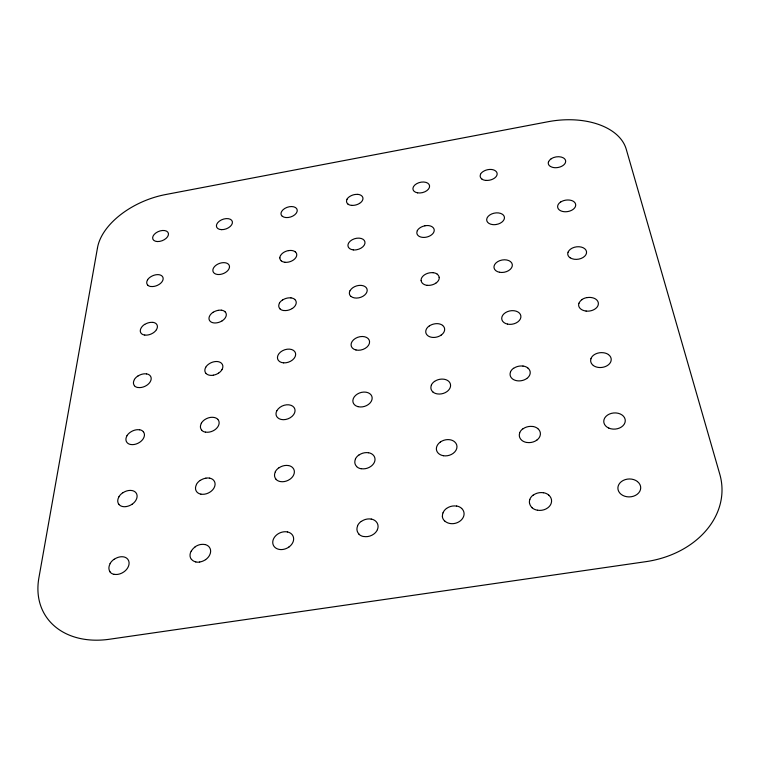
<?xml version="1.0" encoding="UTF-8"?>
<svg xmlns="http://www.w3.org/2000/svg" width="760" height="760" viewBox="0 0 760 760"><rect width="100%" height="100%" fill="white"/><g stroke="black" fill="none" stroke-linecap="round" stroke-linejoin="round"><path stroke-width="1.14" d="M151.059 286.491A8.626 5.339 -22.7 0 0 158.935 284.534A8.693 5.377 -22.7 0 0 162.203 281.476A8.626 5.339 -22.7 0 0 162.108 276.137A8.693 5.377 -22.7 0 0 158.755 274.683A8.626 5.339 -22.7 0 0 150.964 276.659A8.693 5.377 -22.7 0 0 147.592 279.709M147.725 285.048A8.626 5.339 -22.7 0 1 147.696 279.709M150.964 286.539A8.693 5.377 -22.7 0 1 147.62 285.085M144.79 335.046A8.987 5.757 -23.9 0 0 152.969 333.041A9.044 5.795 -23.9 0 0 156.408 329.726M144.751 324.416A8.987 5.757 -23.9 0 1 152.855 322.42M144.732 335.055A9.044 5.795 -23.9 0 1 141.265 333.44A8.987 5.757 -23.9 0 1 141.332 327.674A9.044 5.795 -23.9 0 1 144.695 324.349M152.864 322.344A9.044 5.795 -23.9 0 1 156.341 323.931A8.987 5.757 -23.9 0 1 156.408 329.707M138.064 387.486A9.376 6.213 -25.4 0 0 146.575 385.424A9.443 6.251 -25.4 0 0 150.138 381.919A9.376 6.213 -25.4 0 0 150.09 375.649A9.443 6.251 -25.4 0 0 146.5 373.863M134.491 385.7A9.376 6.213 -25.4 0 1 134.52 379.44M138.082 375.953A9.376 6.213 -25.4 0 1 146.518 373.901M137.978 387.543A9.443 6.251 -25.4 0 1 134.377 385.738M134.416 379.44A9.443 6.251 -25.4 0 1 138.007 375.924M130.71 444.495A9.813 6.726 -27.2 0 0 139.574 442.358A9.889 6.773 -27.2 0 0 143.336 438.548A9.813 6.726 -27.2 0 0 143.327 431.727M127.062 435.68A9.813 6.726 -27.2 0 0 126.996 442.491A9.889 6.773 -27.2 0 0 130.644 444.505M139.583 429.818A9.813 6.726 -27.2 0 0 130.796 431.936A9.889 6.773 -27.2 0 0 126.986 435.632M139.593 429.733A9.889 6.773 -27.2 0 1 143.327 431.699M132.022 504.269A10.307 7.296 -29.5 0 1 126.416 506.511M122.93 492.756A10.307 7.296 -29.5 0 1 132.097 490.57A10.383 7.343 -29.5 0 1 135.954 492.756A10.307 7.296 -29.5 0 1 135.935 500.184A10.383 7.343 -29.5 0 1 131.993 504.317M118.788 504.269A10.383 7.343 -29.5 0 0 122.664 506.531A10.307 7.296 -29.5 0 0 126.388 506.559M118.902 496.774A10.383 7.343 -29.5 0 1 122.844 492.717M118.845 504.288A10.307 7.296 -29.5 0 1 118.949 496.84M114.038 574.265A10.858 7.923 -32.4 0 0 123.728 571.995A10.944 7.989 -32.4 0 0 127.832 567.606A10.858 7.923 -32.4 0 0 127.908 559.436A10.944 7.989 -32.4 0 0 123.87 556.918A10.858 7.923 -32.4 0 0 114.304 559.236M110.029 571.748A10.858 7.923 -32.4 0 1 110.2 563.587M113.914 574.332A10.944 7.989 -32.4 0 1 109.886 571.805M110.057 563.578A10.944 7.989 -32.4 0 1 114.199 559.189M213.18 312.293A8.997 5.871 -21.7 0 1 218.082 310.384M225.055 311.79A8.997 5.871 -21.7 0 1 225.464 317.528A9.063 5.909 -21.7 0 1 222.119 320.863M222.138 320.815A8.997 5.871 -21.7 0 1 217.198 322.753A8.997 5.871 -21.7 0 1 213.826 322.895A9.063 5.909 -21.7 0 1 210.178 321.29A8.997 5.871 -21.7 0 1 209.864 315.552A9.063 5.909 -21.7 0 1 213.189 312.217M218.101 310.337A8.997 5.871 -21.7 0 1 221.426 310.232M221.407 310.194A9.063 5.909 -21.7 0 1 225.055 311.762M213.351 375.202A9.386 6.356 -22.9 0 1 209.864 375.269A9.452 6.394 -22.9 0 1 206.074 373.483M206.102 373.502A9.386 6.356 -22.9 0 1 205.77 367.251M221.986 369.607A9.386 6.356 -22.9 0 0 221.578 363.375A9.452 6.394 -22.9 0 0 217.787 361.599A9.386 6.356 -22.9 0 0 214.358 361.712A9.386 6.356 -22.9 0 0 209.228 363.764A9.452 6.394 -22.9 0 0 205.761 367.194M218.519 373.131A9.386 6.356 -22.9 0 1 213.37 375.165M221.977 369.626A9.452 6.394 -22.9 0 1 218.5 373.179M217.806 419.368A9.804 6.887 -24.5 0 1 218.206 426.16A9.88 6.935 -24.5 0 1 214.567 429.998A9.804 6.887 -24.5 0 1 205.618 432.108M201.704 430.122A9.804 6.887 -24.5 0 1 201.391 423.32M205.523 432.164A9.88 6.935 -24.5 0 1 201.59 430.16M201.276 423.31A9.88 6.935 -24.5 0 1 204.915 419.539A9.804 6.887 -24.5 0 1 213.883 417.43A9.88 6.935 -24.5 0 1 217.806 419.339M200.906 494.133A10.279 7.495 -26.6 0 0 210.282 491.91A10.355 7.543 -26.6 0 0 214.092 487.796A10.279 7.495 -26.6 0 0 213.693 480.349A10.355 7.543 -26.6 0 0 209.589 478.125M196.526 484.471A10.279 7.495 -26.6 0 0 196.831 491.91A10.355 7.543 -26.6 0 0 200.839 494.142M200.307 480.424A10.279 7.495 -26.6 0 1 205.865 478.202M205.836 478.144A10.279 7.495 -26.6 0 1 209.589 478.154M196.431 484.405A10.355 7.543 -26.6 0 1 200.241 480.349M205.589 559.645A10.896 8.227 -29.4 0 0 209.589 555.189A10.811 8.17 -29.4 0 0 209.2 547.019A10.896 8.227 -29.4 0 0 204.915 544.511M199.7 562.048A10.896 8.227 -29.4 0 1 195.7 561.953M191.416 559.436A10.896 8.227 -29.4 0 1 191.121 551.209M195.12 546.811A10.896 8.227 -29.4 0 1 200.982 544.436M205.627 559.588A10.811 8.17 -29.4 0 1 199.737 561.972M195.804 561.878A10.811 8.17 -29.4 0 1 191.548 559.369M191.273 551.209A10.811 8.17 -29.4 0 1 195.234 546.848M201.02 544.492A10.811 8.17 -29.4 0 1 204.943 544.568M282.349 216.277A8.36 5.139 -17.9 0 0 294.785 214.776A8.36 5.139 -17.9 0 0 293.778 206.825A8.36 5.139 -17.9 0 0 281.723 211.365A8.36 5.139 -17.9 0 0 282.283 216.305M279.813 257.916A8.75 5.577 -18.5 0 1 280.535 255.541M288.401 250.619A8.75 5.577 -18.5 0 0 283.642 252.462A8.75 5.577 -18.5 0 0 280.573 255.55M295.355 251.892A8.683 5.529 -18.5 0 1 296.077 257.174A8.75 5.577 -18.5 0 1 292.97 260.3A8.683 5.529 -18.5 0 1 284.933 262.285M284.943 262.248A8.683 5.529 -18.5 0 1 281.295 260.832M288.43 250.657A8.683 5.529 -18.5 0 1 291.697 250.515A8.683 5.529 -18.5 0 1 295.336 251.93M281.276 260.87A8.683 5.529 -18.5 0 1 279.908 257.916M294.776 299.44A9.034 5.975 -19.2 0 1 295.517 305.168A9.091 6.023 -19.2 0 1 292.286 308.503M292.305 308.465A9.034 5.975 -19.2 0 1 283.955 310.507M280.155 308.93A9.034 5.975 -19.2 0 1 279.481 303.192M282.691 299.934A9.034 5.975 -19.2 0 1 290.976 297.901M283.87 310.555A9.091 6.023 -19.2 0 1 280.041 308.978M279.376 303.192A9.091 6.023 -19.2 0 1 282.606 299.915M290.956 297.873A9.091 6.023 -19.2 0 1 294.776 299.421M276.858 410.799A9.823 7.039 -21.3 0 1 291.004 405.308A9.823 7.039 -21.3 0 1 292.144 416.309A9.823 7.039 -21.3 0 1 277.571 417.591A9.823 7.039 -21.3 0 1 276.783 410.846M276.099 479.275A10.288 7.676 -23 0 1 275.367 471.846M279.024 467.799A10.288 7.676 -23 0 1 288.41 465.566M275.984 479.322A10.355 7.733 -23 0 0 280.316 481.555A10.288 7.676 -23 0 0 289.873 479.294A10.355 7.733 -23 0 0 293.55 475.171A10.288 7.676 -23 0 0 292.724 467.733A10.355 7.733 -23 0 0 288.382 465.519M275.253 471.837A10.355 7.733 -23 0 1 278.93 467.761M287.403 531.952A10.792 8.398 -25.4 0 0 283.366 531.886A10.792 8.398 -25.4 0 0 277.476 534.27A10.877 8.464 -25.4 0 0 273.657 538.65A10.792 8.398 -25.4 0 0 272.755 542.184A10.792 8.389 -25.4 0 0 274.445 546.858A10.877 8.464 -25.4 0 0 278.948 549.347A10.792 8.389 -25.4 0 0 283.024 549.433A10.811 8.407 -25.4 0 0 288.942 547M288.914 547.019A10.877 8.464 -25.4 0 0 292.771 542.554A10.811 8.407 -25.4 0 0 293.635 539.001A10.792 8.398 -25.4 0 0 291.906 534.385A10.877 8.464 -25.4 0 0 287.365 531.924M359.527 203.395A8.417 5.206 -15.8 0 1 351.719 205.343M348.033 204.089A8.417 5.206 -15.8 0 1 347.101 199.206M357.732 194.398A8.417 5.206 -15.8 0 0 349.99 196.336A8.474 5.244 -15.8 0 0 347.006 199.186M359.508 203.414A8.474 5.244 -15.8 0 0 362.406 200.507A8.417 5.206 -15.8 0 0 361.418 195.624A8.474 5.244 -15.8 0 0 357.713 194.351M351.633 205.371A8.474 5.244 -15.8 0 1 347.928 204.107M353.305 249.888A8.74 5.614 -16.1 0 1 350.312 241.053A8.74 5.614 -16.1 0 1 364.287 240.435A8.74 5.614 -16.1 0 1 356.659 249.745A8.74 5.614 -16.1 0 1 353.276 249.916M350.065 290.728A9.091 6.07 -16.5 0 1 363.118 285.731A9.091 6.07 -16.5 0 1 364.743 294.994A9.091 6.07 -16.5 0 1 351.072 296.447M350.997 296.466A9.091 6.07 -16.5 0 1 349.98 290.748M361.219 468.692A10.326 7.837 -18.7 0 0 370.823 466.421A10.402 7.894 -18.7 0 0 374.338 462.337A10.326 7.837 -18.7 0 0 374.993 459.087A10.326 7.837 -18.7 0 0 373.055 454.908A10.402 7.894 -18.7 0 0 368.486 452.713M356.668 466.488A10.326 7.837 -18.7 0 1 355.49 459.068M359.005 455.012A10.326 7.837 -18.7 0 1 368.505 452.76M361.123 468.749A10.402 7.894 -18.7 0 1 356.544 466.535M355.366 459.059A10.402 7.894 -18.7 0 1 358.901 454.983M377.397 529.663A10.821 8.588 -20.2 0 0 376.048 521.531A10.906 8.664 -20.2 0 0 371.241 519.052M363.669 536.465A10.821 8.588 -20.2 0 0 373.73 534.119A10.906 8.664 -20.2 0 0 377.397 529.701M358.901 533.986A10.821 8.588 -20.2 0 1 357.647 525.825M361.323 521.436A10.821 8.588 -20.2 0 1 371.279 519.108M363.546 536.541A10.906 8.664 -20.2 0 1 358.748 534.042M357.504 525.815A10.906 8.664 -20.2 0 1 361.199 521.398M417.325 230.726A8.816 5.681 -13.7 0 0 418.617 235.98A8.882 5.719 -13.7 0 0 422.626 237.357A8.816 5.681 -13.7 0 0 426.065 237.196A8.825 5.681 -13.7 0 0 430.873 235.305A8.882 5.719 -13.7 0 0 433.76 232.227A8.825 5.681 -13.7 0 0 432.392 226.983A8.882 5.719 -13.7 0 0 428.365 225.577A8.825 5.681 -13.7 0 0 424.973 225.796M424.954 225.825A8.816 5.681 -13.7 0 0 420.204 227.677A8.882 5.719 -13.7 0 0 417.297 230.669M421.106 280.582A9.177 6.146 -13.7 0 1 421.601 278.055A9.234 6.194 -13.7 0 1 424.622 274.778A9.177 6.146 -13.7 0 1 433.058 272.716M437.228 274.227A9.177 6.146 -13.7 0 1 439.137 277.4M433.143 272.688A9.234 6.194 -13.7 0 1 437.342 274.208M439.213 277.381A9.177 6.146 -13.7 0 1 438.748 279.917A9.234 6.194 -13.7 0 1 435.736 283.233M435.765 283.214A9.177 6.146 -13.7 0 1 427.224 285.304M421.183 280.573A9.177 6.146 -13.7 0 0 423.044 283.765A9.234 6.194 -13.7 0 0 427.139 285.332M429.4 325.916A9.557 6.678 -13.7 0 1 434.539 323.883A9.557 6.678 -13.7 0 1 438.244 323.722A9.623 6.726 -13.7 0 1 442.624 325.394M429.4 325.841A9.623 6.726 -13.7 0 0 426.265 329.356A9.557 6.678 -13.7 0 0 427.737 335.616A9.623 6.726 -13.7 0 0 432.108 337.345A9.557 6.678 -13.7 0 0 435.851 337.24A9.557 6.678 -13.7 0 0 441.056 335.16M442.633 325.441A9.557 6.678 -13.7 0 1 444.163 331.626A9.623 6.726 -13.7 0 1 441.037 335.179M434.596 381.406A9.975 7.277 -13.8 0 1 443.792 379.202A10.041 7.324 -13.8 0 1 448.419 381.073A9.975 7.277 -13.8 0 1 450.528 384.892A9.975 7.277 -13.8 0 1 450.053 387.875A10.041 7.324 -13.8 0 1 446.804 391.704A9.975 7.277 -13.8 0 1 437.513 393.927A10.041 7.324 -13.8 0 1 432.877 391.979M431.3 385.168A10.041 7.324 -13.8 0 1 434.558 381.387M432.943 391.989A9.975 7.277 -13.8 0 1 431.404 385.225M443.384 455.696A10.421 7.961 -13.9 0 1 438.596 453.511A10.421 7.961 -13.9 0 1 436.411 449.331A10.421 7.961 -13.9 0 1 436.962 446.101A10.421 7.961 -13.9 0 1 440.315 442.063M440.334 442.035A10.421 7.961 -13.9 0 1 449.958 439.755A10.421 7.961 -13.9 0 1 454.727 441.921A10.421 7.961 -13.9 0 1 453.112 453.406A10.421 7.961 -13.9 0 1 443.374 455.724M442.472 516.401A10.915 8.74 -14.2 0 1 443.013 512.867M446.528 508.469A10.915 8.74 -14.2 0 1 456.608 506.112M444.762 520.98A10.925 8.759 -14.2 0 0 449.796 523.45A10.915 8.74 -14.2 0 0 454.062 523.545A10.915 8.74 -14.2 0 0 459.999 521.103A11.001 8.816 -14.2 0 0 463.534 516.61A10.925 8.759 -14.2 0 0 464.027 513.057A10.915 8.75 -14.2 0 0 461.671 508.45M443.023 512.819A10.925 8.759 -14.2 0 1 446.538 508.421M444.638 521.008A11.001 8.816 -14.2 0 1 442.329 516.334M456.599 505.979A11.001 8.816 -14.2 0 1 461.662 508.411M486.115 180.386A8.598 5.31 -11.5 0 0 494.095 178.4A8.654 5.348 -11.5 0 0 496.774 175.512A8.598 5.31 -11.5 0 0 495.168 170.686A8.654 5.348 -11.5 0 0 491.131 169.452A8.598 5.31 -11.5 0 0 483.255 171.465A8.654 5.348 -11.5 0 0 480.453 174.306M482.106 179.17A8.598 5.31 -11.5 0 1 480.567 174.325M486.039 180.414A8.654 5.348 -11.5 0 1 482.001 179.189M527.782 367.963A10.108 7.353 -9.8 0 1 529.843 374.69A10.175 7.41 -9.8 0 1 526.727 378.527M526.746 378.508A10.108 7.353 -9.8 0 1 521.322 380.693A10.108 7.353 -9.8 0 1 517.294 380.779A10.175 7.41 -9.8 0 1 512.42 378.851A10.108 7.353 -9.8 0 1 510.492 372.096M513.674 368.315A10.108 7.353 -9.8 0 1 522.984 366.082M510.444 372.048A10.175 7.41 -9.8 0 1 513.57 368.258M522.947 366.016A10.175 7.41 -9.8 0 1 527.772 367.906M537.804 428.63A10.574 8.056 -9.1 0 1 540.018 436.012A10.649 8.103 -9.1 0 1 536.788 440.163M536.807 440.135A10.574 8.056 -9.1 0 1 526.965 442.462M523.022 428.82A10.574 8.056 -9.1 0 1 532.769 426.512M526.87 442.491A10.649 8.103 -9.1 0 1 521.788 440.306A10.574 8.056 -9.1 0 1 519.716 432.905M519.669 432.849A10.649 8.103 -9.1 0 1 522.908 428.763M532.731 426.445A10.649 8.103 -9.1 0 1 537.795 428.573M548.796 495.159A11.096 8.854 -8 0 1 551.19 503.3A11.172 8.921 -8 0 1 547.827 507.803A11.077 8.845 -8 0 1 537.491 510.197M532.181 507.718A11.096 8.854 -8 0 1 529.558 503.082M533.254 495.149A11.096 8.854 -8 0 1 543.486 492.765M537.396 510.216A11.172 8.921 -8 0 1 532.047 507.747M529.767 499.529A11.172 8.921 -8 0 1 533.14 495.083M543.447 492.689A11.172 8.921 -8 0 1 548.786 495.102M529.482 503.091A11.086 8.845 -8 0 1 529.825 499.558M550.43 166.468A8.778 5.386 -9.4 0 1 548.558 161.623M551.171 158.745A8.778 5.386 -9.4 0 1 563.426 157.918A8.711 5.348 -9.3 0 1 565.364 162.763A8.778 5.386 -9.4 0 1 562.761 165.661A8.711 5.348 -9.3 0 1 558.144 167.447A8.778 5.386 -9.4 0 1 554.648 167.684A8.711 5.348 -9.3 0 1 550.534 166.45M548.682 161.633A8.711 5.348 -9.3 0 1 551.266 158.773M560.605 202.075A9.063 5.776 -8.8 0 1 568.917 200.023A9.129 5.814 -8.8 0 1 573.353 201.314A9.063 5.776 -8.8 0 1 575.406 206.53A9.129 5.814 -8.8 0 1 572.726 209.636A9.063 5.776 -8.8 0 1 567.919 211.517A9.063 5.776 -8.8 0 1 564.319 211.707A9.129 5.814 -8.8 0 1 559.92 210.349A9.063 5.776 -8.8 0 1 557.736 207.461A9.063 5.776 -8.8 0 1 557.935 205.114A9.129 5.814 -8.8 0 1 560.623 202.027M568.119 252.149A9.433 6.251 -8 0 1 581.286 247.076A9.433 6.251 -8 0 1 584.697 256.234A9.433 6.251 -8 0 1 570.228 257.811M570.152 257.83A9.433 6.251 -8.1 0 1 568.043 252.168M578.949 303.164A9.909 6.84 -7.2 0 0 578.74 305.909A9.842 6.793 -7.2 0 0 581.258 309.358A9.842 6.793 -7.2 0 0 586.121 311.04M581.827 299.639A9.909 6.84 -7.2 0 1 587.024 297.569M579.082 303.173A9.842 6.793 -7.2 0 1 581.942 299.677M587.072 297.625A9.842 6.793 -7.2 0 1 590.957 297.502A9.909 6.84 -7.2 0 1 595.736 299.126A9.842 6.793 -7.2 0 1 598.082 305.301A9.909 6.84 -7.2 0 1 595.213 308.854A9.842 6.793 -7.2 0 1 589.997 310.945A9.842 6.793 -7.2 0 1 586.074 311.058M593.38 365.503A10.288 7.401 -6 0 1 590.957 358.767M590.928 358.729A10.364 7.457 -6 0 1 593.902 354.939A10.288 7.401 -6 0 1 603.345 352.744A10.364 7.457 -6 0 1 608.418 354.53M593.313 365.493A10.364 7.457 -6 0 0 598.376 367.412A10.288 7.401 -6 0 0 602.528 367.327A10.288 7.401 -6 0 0 607.99 365.113A10.364 7.457 -6 0 0 610.936 361.294A10.288 7.401 -6 0 0 608.428 354.578M637.478 481.555A11.409 8.958 -2.3 0 0 619.932 482.961A11.409 8.958 -2.3 0 0 624.701 496.214A11.409 8.958 -2.3 0 0 640.433 489.744A11.333 8.901 -2.3 0 0 637.497 481.612M97.508 247.731L38.903 577.79A87.029 63.536 -32.5 0 0 40.318 604.656A87.647 63.992 -32.5 0 0 64.647 632.957A87.039 63.545 -32.5 0 0 109.659 639.217L645.715 561.688A90.763 71.355 -2.2 0 0 681.083 550.278A91.39 71.839 -2.3 0 0 715.35 516.828A90.754 71.335 -2.2 0 0 719.758 474.126L626.259 149.292A69.778 42.836 -9.3 0 0 616.255 134.282A70.3 43.158 -9.3 0 0 586.881 121.343A69.768 42.826 -9.3 0 0 547.979 121.742L165.756 194.522A66.414 39.795 -21.8 0 0 141.512 202.207A66.927 40.109 -21.8 0 0 112.204 222.119A66.424 39.805 -21.8 0 0 97.508 247.731M157.453 241.547A8.303 4.969 -21.8 0 0 168.425 233.472A8.303 4.969 -21.8 0 0 155.791 233.006A8.303 4.969 -21.8 0 0 157.453 241.547M221.559 229.653A8.322 5.054 -19.9 0 0 232.332 221.568A8.322 5.054 -19.9 0 0 219.374 221.141A8.322 5.054 -19.9 0 0 221.559 229.653M229.482 267.055A8.645 5.444 -20.7 0 0 228.266 264.1A8.645 5.444 -20.7 0 0 224.78 262.713A8.645 5.444 -20.7 0 0 216.885 264.66A8.645 5.444 -20.7 0 0 213.702 267.719A8.645 5.444 -20.7 0 0 212.876 270.066A8.645 5.444 -20.7 0 0 217.521 274.474A8.645 5.444 -20.7 0 0 225.492 272.479A8.645 5.444 -20.7 0 0 229.472 267.055M283.603 362.852A9.415 6.479 -20.1 0 0 295.498 353.077A9.415 6.479 -20.1 0 0 280.563 352.032A9.415 6.479 -20.1 0 0 283.603 362.852M355.984 349.98A9.462 6.583 -17 0 0 369.578 341.743A9.462 6.583 -17 0 0 355.423 338.399A9.462 6.583 -17 0 0 355.984 349.98M357.988 406.647A9.88 7.172 -17.7 0 0 372.162 397.869A9.88 7.172 -17.7 0 0 357.38 394.041A9.88 7.172 -17.7 0 0 357.988 406.647M417.572 192.84A8.493 5.263 -13.7 0 0 429.58 185.905A8.493 5.263 -13.7 0 0 416.594 183.73A8.493 5.263 -13.7 0 0 417.572 192.84M496.442 224.466A8.997 5.776 -11.2 0 0 504.07 219.469A8.93 5.738 -11.2 0 0 502.369 214.244A8.997 5.776 -11.2 0 0 488.148 216.372A8.997 5.776 -11.2 0 0 492.917 224.627A8.93 5.729 -11.2 0 0 496.479 224.447M499.472 272.26A9.291 6.213 -10.8 0 0 512.288 264.47A9.291 6.213 -10.8 0 0 497.676 261.659A9.291 6.213 -10.8 0 0 499.472 272.26M507.519 324.111A9.68 6.745 -10.4 0 0 520.847 315.827A9.68 6.745 -10.4 0 0 505.571 312.588A9.68 6.745 -10.4 0 0 507.519 324.111M608.836 428.108A10.782 8.103 -4.5 0 0 625.271 420.916A10.782 8.103 -4.5 0 0 609.434 414.048A10.782 8.103 -4.5 0 0 608.836 428.108"/></g></svg>
